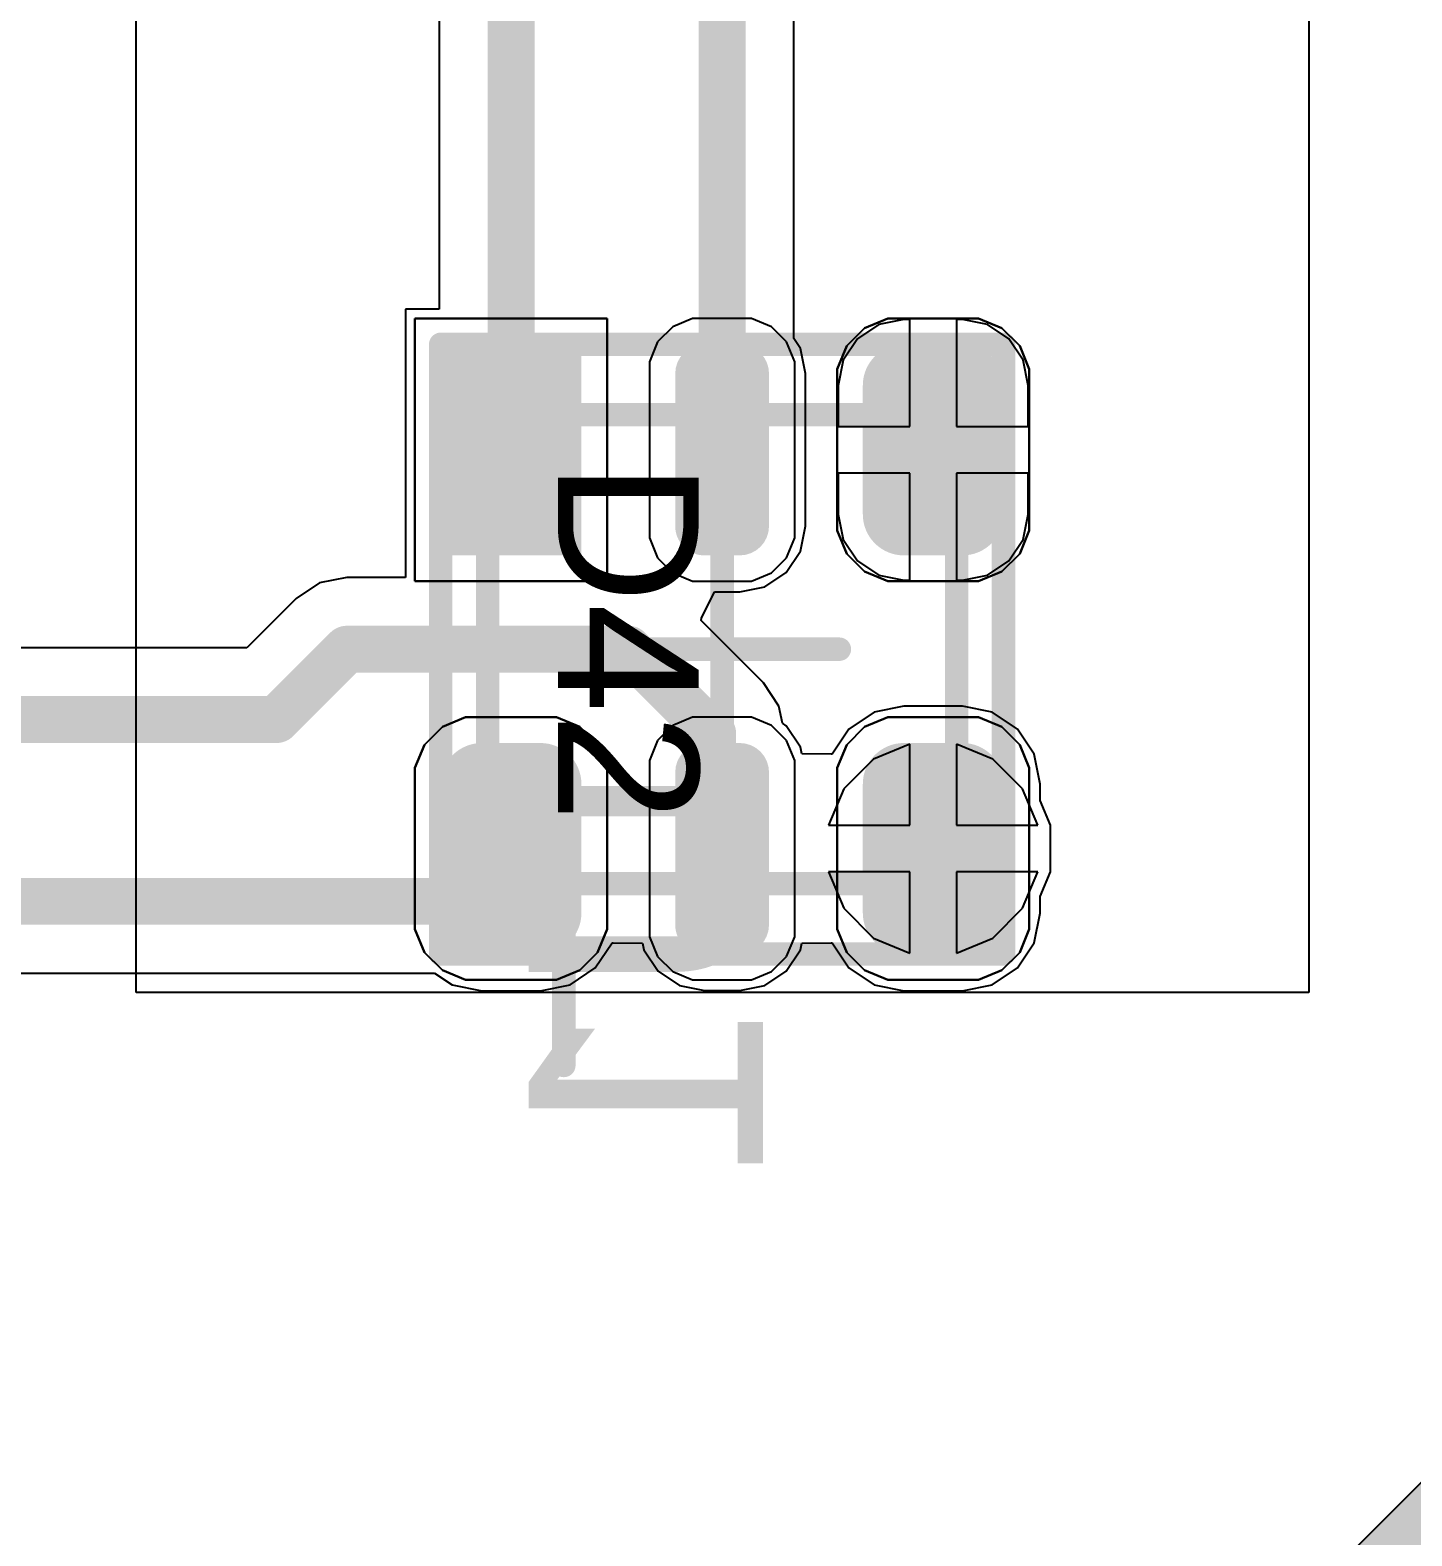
# Model space of a CAD drawing. Header units: inches. Extents: x -5 to 179, y -47 to 8.
# Drawn here: x 84.95 to 90.84, y -26.48 to -20.06 of the extents above; entities that cross this region are included whole.
import ezdxf

# ---------------------------------------------------------------- set-up
doc = ezdxf.new("R2010")
doc.units = ezdxf.units.IN
for name, color, linetype in [('Bottom Courtyard', 56, 'Continuous'), ('Bottom Layer', 5, 'Continuous'), ('Bottom Overlay', 54, 'Continuous'), ('Mechanical 1', 6, 'Continuous'), ('Top 3D Body', 56, 'Continuous'), ('Top Courtyard', 56, 'Continuous'), ('Top Layer', 1, 'Continuous'), ('Top Overlay', 2, 'Continuous'), ('Top Paste', 8, 'Continuous'), ('Top Solder', 216, 'Continuous'), ('Via Holes', 16, 'Continuous')]:
    doc.layers.add(name, color=color, linetype=linetype)
doc.styles.add('Arial', font='', dxfattribs={"height": 0.2})
doc.styles.get('Arial').set_extended_font_data('Arial')

# ---------------------------------------------------------------- blocks, each defined once
blk = doc.blocks.new('TQFP80P1200X1200X120_44N_B_993')
at = {"layer": 'Bottom Courtyard'}
for points in [[(0, -0.5, 0.1, 0.1, 0), (0, 0.5, 0.1, 0.1, 0)], [(0.5, 0, 0.1, 0.1, 0), (-0.5, 0, 0.1, 0.1, 0)]]:
    blk.add_lwpolyline(points, format="xyseb", dxfattribs=at)
for points in [[(-0.025, 0.5, 0.05, 0.05, 1), (0.025, 0.5, 0.05, 0.05, 1)], [(-0.525, 0, 0.05, 0.05, 1), (-0.475, 0, 0.05, 0.05, 1)], [(0.475, 0, 0.05, 0.05, 1), (0.525, 0, 0.05, 0.05, 1)], [(-0.025, -0.5, 0.05, 0.05, 1), (0.025, -0.5, 0.05, 0.05, 1)]]:
    blk.add_lwpolyline(points, format="xyseb", close=True, dxfattribs=at)
blk = doc.blocks.new('APA_RGB_LED_2020_1054')
at = {"layer": 'Top Layer'}
h = blk.add_hatch(color=1, dxfattribs=at)
edge = h.paths.add_edge_path()
edge.add_arc((-1.125, 1.025), 0.125, 90, 180)
edge.add_line((-1.25, 1.025), (-1.25, 0.775))
edge.add_arc((-1.125, 0.775), 0.125, 180, 270)
edge.add_line((-1.125, 0.65), (-0.575, 0.65))
edge.add_arc((-0.575, 0.775), 0.125, 270, 360)
edge.add_line((-0.45, 0.775), (-0.45, 1.025))
edge.add_arc((-0.575, 1.025), 0.125, 0, 90)
edge.add_line((-0.575, 1.15), (-1.125, 1.15))
h = blk.add_hatch(color=1, dxfattribs=at)
edge = h.paths.add_edge_path()
edge.add_arc((0.575, 1.025), 0.125, 90, 180)
edge.add_line((0.45, 1.025), (0.45, 0.775))
edge.add_arc((0.575, 0.775), 0.125, 180, 270)
edge.add_line((0.575, 0.65), (1.125, 0.65))
edge.add_arc((1.125, 0.775), 0.125, 270, 360)
edge.add_line((1.25, 0.775), (1.25, 1.025))
edge.add_arc((1.125, 1.025), 0.125, 0, 90)
edge.add_line((1.125, 1.15), (0.575, 1.15))
h = blk.add_hatch(color=1, dxfattribs=at)
edge = h.paths.add_edge_path()
edge.add_arc((-1.175, 0.075), 0.075, 90, 180)
edge.add_line((-1.25, 0.075), (-1.25, -0.075))
edge.add_arc((-1.175, -0.075), 0.075, 180, 270)
edge.add_line((-1.175, -0.15), (-0.525, -0.15))
edge.add_arc((-0.525, -0.075), 0.075, 270, 360)
edge.add_line((-0.45, -0.075), (-0.45, 0.075))
edge.add_arc((-0.525, 0.075), 0.075, 0, 90)
edge.add_line((-0.525, 0.15), (-1.175, 0.15))
h = blk.add_hatch(color=1, dxfattribs=at)
edge = h.paths.add_edge_path()
edge.add_arc((0.525, 0.075), 0.075, 90, 180)
edge.add_line((0.45, 0.075), (0.45, -0.075))
edge.add_arc((0.525, -0.075), 0.075, 180, 270)
edge.add_line((0.525, -0.15), (1.175, -0.15))
edge.add_arc((1.175, -0.075), 0.075, 270, 360)
edge.add_line((1.25, -0.075), (1.25, 0.075))
edge.add_arc((1.175, 0.075), 0.075, 0, 90)
edge.add_line((1.175, 0.15), (0.525, 0.15))
blk.add_hatch(color=1, dxfattribs=at).paths.add_polyline_path([(-1.25, -0.65), (-0.45, -0.65), (-0.45, -1.15), (-1.25, -1.15)])
h = blk.add_hatch(color=1, dxfattribs=at)
edge = h.paths.add_edge_path()
edge.add_arc((0.575, -0.775), 0.125, 90, 180)
edge.add_line((0.45, -0.775), (0.45, -1.025))
edge.add_arc((0.575, -1.025), 0.125, 180, 270)
edge.add_line((0.575, -1.15), (1.125, -1.15))
edge.add_arc((1.125, -1.025), 0.125, 270, 360)
edge.add_line((1.25, -1.025), (1.25, -0.775))
edge.add_arc((1.125, -0.775), 0.125, 0, 90)
edge.add_line((1.125, -0.65), (0.575, -0.65))
at = {"layer": 'Top Paste'}
h = blk.add_hatch(color=8, dxfattribs=at)
edge = h.paths.add_edge_path()
edge.add_arc((-1.125, 1.025), 0.125, 90, 180)
edge.add_line((-1.25, 1.025), (-1.25, 0.775))
edge.add_arc((-1.125, 0.775), 0.125, 180, 270)
edge.add_line((-1.125, 0.65), (-0.575, 0.65))
edge.add_arc((-0.575, 0.775), 0.125, 270, 360)
edge.add_line((-0.45, 0.775), (-0.45, 1.025))
edge.add_arc((-0.575, 1.025), 0.125, 0, 90)
edge.add_line((-0.575, 1.15), (-1.125, 1.15))
h = blk.add_hatch(color=8, dxfattribs=at)
edge = h.paths.add_edge_path()
edge.add_arc((0.575, 1.025), 0.125, 90, 180)
edge.add_line((0.45, 1.025), (0.45, 0.775))
edge.add_arc((0.575, 0.775), 0.125, 180, 270)
edge.add_line((0.575, 0.65), (1.125, 0.65))
edge.add_arc((1.125, 0.775), 0.125, 270, 360)
edge.add_line((1.25, 0.775), (1.25, 1.025))
edge.add_arc((1.125, 1.025), 0.125, 0, 90)
edge.add_line((1.125, 1.15), (0.575, 1.15))
h = blk.add_hatch(color=8, dxfattribs=at)
edge = h.paths.add_edge_path()
edge.add_arc((-1.175, 0.075), 0.075, 90, 180)
edge.add_line((-1.25, 0.075), (-1.25, -0.075))
edge.add_arc((-1.175, -0.075), 0.075, 180, 270)
edge.add_line((-1.175, -0.15), (-0.525, -0.15))
edge.add_arc((-0.525, -0.075), 0.075, 270, 360)
edge.add_line((-0.45, -0.075), (-0.45, 0.075))
edge.add_arc((-0.525, 0.075), 0.075, 0, 90)
edge.add_line((-0.525, 0.15), (-1.175, 0.15))
h = blk.add_hatch(color=8, dxfattribs=at)
edge = h.paths.add_edge_path()
edge.add_arc((0.525, 0.075), 0.075, 90, 180)
edge.add_line((0.45, 0.075), (0.45, -0.075))
edge.add_arc((0.525, -0.075), 0.075, 180, 270)
edge.add_line((0.525, -0.15), (1.175, -0.15))
edge.add_arc((1.175, -0.075), 0.075, 270, 360)
edge.add_line((1.25, -0.075), (1.25, 0.075))
edge.add_arc((1.175, 0.075), 0.075, 0, 90)
edge.add_line((1.175, 0.15), (0.525, 0.15))
blk.add_hatch(color=8, dxfattribs=at).paths.add_polyline_path([(-1.25, -0.65), (-0.45, -0.65), (-0.45, -1.15), (-1.25, -1.15)])
h = blk.add_hatch(color=8, dxfattribs=at)
edge = h.paths.add_edge_path()
edge.add_arc((0.575, -0.775), 0.125, 90, 180)
edge.add_line((0.45, -0.775), (0.45, -1.025))
edge.add_arc((0.575, -1.025), 0.125, 180, 270)
edge.add_line((0.575, -1.15), (1.125, -1.15))
edge.add_arc((1.125, -1.025), 0.125, 270, 360)
edge.add_line((1.25, -1.025), (1.25, -0.775))
edge.add_arc((1.125, -0.775), 0.125, 0, 90)
edge.add_line((1.125, -0.65), (0.575, -0.65))
at = {"layer": 'Top Solder'}
h = blk.add_hatch(color=216, dxfattribs=at)
edge = h.paths.add_edge_path()
edge.add_arc((-1.125, 1.025), 0.175, 90, 180)
edge.add_line((-1.3, 1.025), (-1.3, 0.775))
edge.add_arc((-1.125, 0.775), 0.175, 180, 270)
edge.add_line((-1.125, 0.6), (-0.575, 0.6))
edge.add_arc((-0.575, 0.775), 0.175, 270, 360)
edge.add_line((-0.4, 0.775), (-0.4, 1.025))
edge.add_arc((-0.575, 1.025), 0.175, 0, 90)
edge.add_line((-0.575, 1.2), (-1.125, 1.2))
h = blk.add_hatch(color=216, dxfattribs=at)
edge = h.paths.add_edge_path()
edge.add_arc((0.575, 1.025), 0.175, 90, 180)
edge.add_line((0.4, 1.025), (0.4, 0.775))
edge.add_arc((0.575, 0.775), 0.175, 180, 270)
edge.add_line((0.575, 0.6), (1.125, 0.6))
edge.add_arc((1.125, 0.775), 0.175, 270, 360)
edge.add_line((1.3, 0.775), (1.3, 1.025))
edge.add_arc((1.125, 1.025), 0.175, 0, 90)
edge.add_line((1.125, 1.2), (0.575, 1.2))
h = blk.add_hatch(color=216, dxfattribs=at)
edge = h.paths.add_edge_path()
edge.add_arc((-1.175, 0.075), 0.125, 90, 180)
edge.add_line((-1.3, 0.075), (-1.3, -0.075))
edge.add_arc((-1.175, -0.075), 0.125, 180, 270)
edge.add_line((-1.175, -0.2), (-0.525, -0.2))
edge.add_arc((-0.525, -0.075), 0.125, 270, 360)
edge.add_line((-0.4, -0.075), (-0.4, 0.075))
edge.add_arc((-0.525, 0.075), 0.125, 0, 90)
edge.add_line((-0.525, 0.2), (-1.175, 0.2))
h = blk.add_hatch(color=216, dxfattribs=at)
edge = h.paths.add_edge_path()
edge.add_arc((0.525, 0.075), 0.125, 90, 180)
edge.add_line((0.4, 0.075), (0.4, -0.075))
edge.add_arc((0.525, -0.075), 0.125, 180, 270)
edge.add_line((0.525, -0.2), (1.175, -0.2))
edge.add_arc((1.175, -0.075), 0.125, 270, 360)
edge.add_line((1.3, -0.075), (1.3, 0.075))
edge.add_arc((1.175, 0.075), 0.125, 0, 90)
edge.add_line((1.175, 0.2), (0.525, 0.2))
blk.add_hatch(color=216, dxfattribs=at).paths.add_polyline_path([(-1.3, -0.6), (-0.4, -0.6), (-0.4, -1.2), (-1.3, -1.2)])
h = blk.add_hatch(color=216, dxfattribs=at)
edge = h.paths.add_edge_path()
edge.add_arc((0.575, -0.775), 0.175, 90, 180)
edge.add_line((0.4, -0.775), (0.4, -1.025))
edge.add_arc((0.575, -1.025), 0.175, 180, 270)
edge.add_line((0.575, -1.2), (1.125, -1.2))
edge.add_arc((1.125, -1.025), 0.175, 270, 360)
edge.add_line((1.3, -1.025), (1.3, -0.775))
edge.add_arc((1.125, -0.775), 0.175, 0, 90)
edge.add_line((1.125, -0.6), (0.575, -0.6))
at = {"layer": 'Top 3D Body'}
for points in [[(1, 1, 0.1, 0.1, 0), (-1, 1, 0.1, 0.1, 0)], [(-1, -1, 0.1, 0.1, 0), (-1, 1, 0.1, 0.1, 0)], [(1, -1, 0.1, 0.1, 0), (1, 1, 0.1, 0.1, 0)], [(1, -1, 0.1, 0.1, 0), (-1, -1, 0.1, 0.1, 0)]]:
    blk.add_lwpolyline(points, format="xyseb", dxfattribs=at)
for points in [[(-1.025, 1, 0.05, 0.05, 1), (-0.975, 1, 0.05, 0.05, 1)], [(-1.025, 1, 0.05, 0.05, 1), (-0.975, 1, 0.05, 0.05, 1)], [(0.975, 1, 0.05, 0.05, 1), (1.025, 1, 0.05, 0.05, 1)], [(0.975, 1, 0.05, 0.05, 1), (1.025, 1, 0.05, 0.05, 1)], [(-1.025, -1, 0.05, 0.05, 1), (-0.975, -1, 0.05, 0.05, 1)], [(-1.025, -1, 0.05, 0.05, 1), (-0.975, -1, 0.05, 0.05, 1)], [(0.975, -1, 0.05, 0.05, 1), (1.025, -1, 0.05, 0.05, 1)], [(0.975, -1, 0.05, 0.05, 1), (1.025, -1, 0.05, 0.05, 1)]]:
    blk.add_lwpolyline(points, format="xyseb", close=True, dxfattribs=at)
at = {"layer": 'Top Courtyard'}
for points in [[(-1.3, -1.2, 0.1, 0.1, 0), (-1.3, 1.2, 0.1, 0.1, 0)], [(1.3, 1.2, 0.1, 0.1, 0), (-1.3, 1.2, 0.1, 0.1, 0)], [(1.3, -1.2, 0.1, 0.1, 0), (1.3, 1.2, 0.1, 0.1, 0)], [(0, -0.5, 0.1, 0.1, 0), (0, 0.5, 0.1, 0.1, 0)], [(0.5, 0, 0.1, 0.1, 0), (-0.5, 0, 0.1, 0.1, 0)], [(1.3, -1.2, 0.1, 0.1, 0), (-1.3, -1.2, 0.1, 0.1, 0)]]:
    blk.add_lwpolyline(points, format="xyseb", dxfattribs=at)
for points in [[(-1.325, 1.2, 0.05, 0.05, 1), (-1.275, 1.2, 0.05, 0.05, 1)], [(-1.325, 1.2, 0.05, 0.05, 1), (-1.275, 1.2, 0.05, 0.05, 1)], [(1.275, 1.2, 0.05, 0.05, 1), (1.325, 1.2, 0.05, 0.05, 1)], [(1.275, 1.2, 0.05, 0.05, 1), (1.325, 1.2, 0.05, 0.05, 1)], [(-0.025, 0.5, 0.05, 0.05, 1), (0.025, 0.5, 0.05, 0.05, 1)], [(-0.525, 0, 0.05, 0.05, 1), (-0.475, 0, 0.05, 0.05, 1)], [(0.475, 0, 0.05, 0.05, 1), (0.525, 0, 0.05, 0.05, 1)], [(-0.025, -0.5, 0.05, 0.05, 1), (0.025, -0.5, 0.05, 0.05, 1)], [(-1.325, -1.2, 0.05, 0.05, 1), (-1.275, -1.2, 0.05, 0.05, 1)], [(-1.325, -1.2, 0.05, 0.05, 1), (-1.275, -1.2, 0.05, 0.05, 1)], [(1.275, -1.2, 0.05, 0.05, 1), (1.325, -1.2, 0.05, 0.05, 1)], [(1.275, -1.2, 0.05, 0.05, 1), (1.325, -1.2, 0.05, 0.05, 1)]]:
    blk.add_lwpolyline(points, format="xyseb", close=True, dxfattribs=at)
at = {"layer": 'Top Overlay'}
for p, q in [((-1.2929, 1.2689), (-1.1937, 1.31)), ((-1.1937, 1.31), (-1.14, 1.31)), ((-1.14, 1.31), (-1.14, 1.31)), ((-1.14, 1.31), (-0.56, 1.31)), ((-0.56, 1.31), (-0.5063, 1.31)), ((-0.5063, 1.31), (-0.4071, 1.2689)), ((0.4071, 1.2689), (0.5063, 1.31)), ((0.5063, 1.31), (0.56, 1.31)), ((0.56, 1.31), (0.56, 1.31)), ((0.56, 1.31), (1.14, 1.31)), ((1.14, 1.31), (1.1937, 1.31)), ((1.1937, 1.31), (1.2929, 1.2689)), ((-1.3689, 1.1929), (-1.2929, 1.2689)), ((-0.4071, 1.2689), (-0.3311, 1.1929)), ((0.3311, 1.1929), (0.4071, 1.2689)), ((1.2929, 1.2689), (1.3689, 1.1929)), ((-1.41, 1.0937), (-1.3689, 1.1929)), ((-0.3311, 1.1929), (-0.29, 1.0937)), ((0.29, 1.0937), (0.3311, 1.1929)), ((1.3689, 1.1929), (1.41, 1.0937)), ((-1.41, 1.04), (-1.41, 1.0937)), ((-0.29, 1.0937), (-0.29, 1.04)), ((0.29, 1.04), (0.29, 1.0937)), ((1.41, 1.0937), (1.41, 1.04)), ((-1.41, 0.76), (-1.41, 1.04)), ((-0.29, 1.04), (-0.29, 1.04)), ((-0.29, 1.04), (-0.29, 0.76)), ((0.29, 0.76), (0.29, 1.04)), ((1.41, 1.04), (1.41, 1.04)), ((1.41, 1.04), (1.41, 0.76)), ((-1.41, 0.76), (-1.41, 0.76)), ((-1.41, 0.7063), (-1.41, 0.76)), ((-1.3689, 0.6071), (-1.41, 0.7063)), ((-0.29, 0.7063), (-0.3311, 0.6071)), ((-0.29, 0.76), (-0.29, 0.7063)), ((0.29, 0.76), (0.29, 0.76)), ((0.29, 0.7063), (0.29, 0.76)), ((0.3311, 0.6071), (0.29, 0.7063)), ((1.41, 0.7063), (1.3689, 0.6071)), ((1.41, 0.76), (1.41, 0.7063)), ((-1.2929, 0.5311), (-1.3689, 0.6071)), ((-0.3311, 0.6071), (-0.4071, 0.5311)), ((0.4071, 0.5311), (0.3311, 0.6071)), ((1.3689, 0.6071), (1.2929, 0.5311)), ((-1.1937, 0.49), (-1.2929, 0.5311)), ((-0.4071, 0.5311), (-0.5063, 0.49)), ((0.5063, 0.49), (0.4071, 0.5311)), ((1.2929, 0.5311), (1.1937, 0.49)), ((-1.14, 0.49), (-1.1937, 0.49)), ((-0.56, 0.49), (-1.14, 0.49)), ((-0.5063, 0.49), (-0.56, 0.49)), ((-0.56, 0.49), (-0.56, 0.49)), ((0.56, 0.49), (0.5063, 0.49)), ((1.14, 0.49), (0.56, 0.49)), ((1.1937, 0.49), (1.14, 0.49)), ((1.14, 0.49), (1.14, 0.49)), ((-1.3103, 0.275), (-1.375, 0.2103)), ((-1.2258, 0.31), (-1.3103, 0.275)), ((-1.18, 0.31), (-1.2258, 0.31)), ((-0.52, 0.31), (-1.18, 0.31)), ((-0.4742, 0.31), (-0.52, 0.31)), ((-0.52, 0.31), (-0.52, 0.31)), ((-0.3897, 0.275), (-0.4742, 0.31)), ((-0.325, 0.2103), (-0.3897, 0.275)), ((0.3897, 0.275), (0.325, 0.2103)), ((0.4743, 0.31), (0.3897, 0.275)), ((0.52, 0.31), (0.4743, 0.31)), ((1.18, 0.31), (0.52, 0.31)), ((1.2258, 0.31), (1.18, 0.31)), ((1.18, 0.31), (1.18, 0.31)), ((1.3103, 0.275), (1.2258, 0.31)), ((1.375, 0.2103), (1.3103, 0.275)), ((-1.375, 0.2103), (-1.41, 0.1257)), ((-0.29, 0.1257), (-0.325, 0.2103)), ((0.325, 0.2103), (0.29, 0.1257)), ((1.41, 0.1257), (1.375, 0.2103)), ((-1.41, 0.1257), (-1.41, 0.08)), ((-1.41, 0.08), (-1.41, -0.08)), ((-1.41, 0.08), (-1.41, 0.08)), ((-0.29, 0.08), (-0.29, 0.1257)), ((-0.29, -0.08), (-0.29, 0.08)), ((0.29, 0.1257), (0.29, 0.08)), ((0.29, 0.08), (0.29, -0.08)), ((0.29, 0.08), (0.29, 0.08)), ((1.41, 0.08), (1.41, 0.1257)), ((1.41, -0.08), (1.41, 0.08)), ((-1.41, -0.08), (-1.41, -0.1258)), ((-1.41, -0.1258), (-1.375, -0.2103)), ((-0.325, -0.2103), (-0.29, -0.1258)), ((-0.29, -0.1258), (-0.29, -0.08)), ((-0.29, -0.08), (-0.29, -0.08)), ((0.29, -0.08), (0.29, -0.1258)), ((0.29, -0.1258), (0.325, -0.2103)), ((1.375, -0.2103), (1.41, -0.1258)), ((1.41, -0.1258), (1.41, -0.08)), ((1.41, -0.08), (1.41, -0.08)), ((-1.375, -0.2103), (-1.3103, -0.275)), ((-0.3897, -0.275), (-0.325, -0.2103)), ((0.325, -0.2103), (0.3897, -0.275)), ((1.3103, -0.275), (1.375, -0.2103)), ((-1.3103, -0.275), (-1.2258, -0.31)), ((-1.2258, -0.31), (-1.18, -0.31)), ((-1.18, -0.31), (-1.18, -0.31)), ((-1.18, -0.31), (-0.52, -0.31)), ((-0.52, -0.31), (-0.4742, -0.31)), ((-0.4742, -0.31), (-0.3897, -0.275)), ((0.3897, -0.275), (0.4743, -0.31)), ((0.4743, -0.31), (0.52, -0.31)), ((0.52, -0.31), (0.52, -0.31)), ((0.52, -0.31), (1.18, -0.31)), ((1.18, -0.31), (1.2258, -0.31)), ((1.2258, -0.31), (1.3103, -0.275)), ((-1.41, -1.31), (-1.41, -0.49)), ((-1.41, -0.49), (-0.29, -0.49)), ((-0.29, -0.49), (-0.29, -1.31)), ((0.4071, -0.5311), (0.5063, -0.49)), ((0.5063, -0.49), (0.56, -0.49)), ((0.56, -0.49), (0.56, -0.49)), ((0.56, -0.49), (1.14, -0.49)), ((1.14, -0.49), (1.1937, -0.49)), ((1.1937, -0.49), (1.2929, -0.5311)), ((0.3311, -0.6071), (0.4071, -0.5311)), ((1.2929, -0.5311), (1.3689, -0.6071)), ((0.29, -0.7063), (0.3311, -0.6071)), ((1.3689, -0.6071), (1.41, -0.7063)), ((0.29, -0.76), (0.29, -0.7063)), ((0.29, -1.04), (0.29, -0.76)), ((1.41, -0.7063), (1.41, -0.76)), ((1.41, -0.76), (1.41, -0.76)), ((1.41, -0.76), (1.41, -1.04)), ((0.29, -1.04), (0.29, -1.04)), ((0.29, -1.0937), (0.29, -1.04)), ((1.41, -1.04), (1.41, -1.0937)), ((0.3311, -1.1929), (0.29, -1.0937)), ((1.41, -1.0937), (1.3689, -1.1929)), ((0.4071, -1.2689), (0.3311, -1.1929)), ((1.3689, -1.1929), (1.2929, -1.2689)), ((0.5063, -1.31), (0.4071, -1.2689)), ((1.2929, -1.2689), (1.1937, -1.31)), ((-0.29, -1.31), (-1.41, -1.31)), ((0.56, -1.31), (0.5063, -1.31)), ((1.14, -1.31), (0.56, -1.31)), ((1.1937, -1.31), (1.14, -1.31)), ((1.14, -1.31), (1.14, -1.31))]:
    blk.add_line(p, q, dxfattribs=at)
at = {"layer": 'Top Courtyard', "style": 'Arial'}
blk.add_text('D42', height=0.6, dxfattribs=at).set_placement((-0.8, -0.7))

msp = doc.modelspace()

# ---------------------------------------------------------------- hatches: boundary and pattern name
at = {"layer": 'Bottom Layer'}
h = msp.add_hatch(color=5, dxfattribs=at)
edge = h.paths.add_edge_path()
edge.add_arc((88.8, -23.55), 0.3, 0, 360)
at = {"layer": 'Top Layer'}
h = msp.add_hatch(color=1, dxfattribs=at)
edge = h.paths.add_edge_path()
edge.add_arc((88.8, -23.55), 0.3, 0, 360)
at = {"layer": 'Via Holes'}
h = msp.add_hatch(color=7, dxfattribs=at)
edge = h.paths.add_edge_path()
edge.add_arc((88.8, -23.55), 0.15, 0, 360)

# ---------------------------------------------------------------- linework, layer by layer
at = {"layer": 'Bottom Layer'}
for p, q in [((88.7, -23.1043), (88.5451, -23.1685)), ((88.7, -23.45), (88.7, -23.1043)), ((89.0549, -23.1685), (88.9, -23.1043)), ((88.9, -23.1043), (88.9, -23.45)), ((88.5451, -23.1685), (88.4185, -23.2951)), ((89.1815, -23.2951), (89.0549, -23.1685)), ((88.4185, -23.2951), (88.3543, -23.45)), ((89.2457, -23.45), (89.1815, -23.2951)), ((88.3543, -23.45), (88.7, -23.45)), ((88.9, -23.45), (89.2457, -23.45)), ((88.7, -23.65), (88.3543, -23.65)), ((88.3543, -23.65), (88.4185, -23.8049)), ((88.7, -23.9957), (88.7, -23.65)), ((89.2457, -23.65), (88.9, -23.65)), ((88.9, -23.65), (88.9, -23.9957)), ((89.1815, -23.8049), (89.2457, -23.65)), ((88.4185, -23.8049), (88.5451, -23.9315)), ((89.0549, -23.9315), (89.1815, -23.8049)), ((88.5451, -23.9315), (88.7, -23.9957)), ((88.9, -23.9957), (89.0549, -23.9315))]:
    msp.add_line(p, q, dxfattribs=at)
at = {"layer": 'Mechanical 1'}
msp.add_lwpolyline([(87.875, -29.825, 0.8, 0.8, 0), (100.7, -17, 0.8, 0.8, 0)], format="xyseb", dxfattribs=at)
at = {"layer": 'Top Layer'}
for p, q in [((88.2059, -21.3755), (88.2059, -19.7578)), ((86.6941, -19.8283), (86.6941, -21.25)), ((86.6941, -21.25), (86.55, -21.25)), ((86.55, -21.25), (86.55, -22.3941)), ((88.5677, -21.316), (88.4767, -21.3767)), ((88.675, -21.2946), (88.5677, -21.316)), ((88.7, -21.2946), (88.675, -21.2946)), ((88.7, -21.75), (88.7, -21.2946)), ((88.925, -21.2946), (88.9, -21.2946)), ((88.9, -21.2946), (88.9, -21.75)), ((89.0323, -21.316), (88.925, -21.2946)), ((89.1233, -21.3767), (89.0323, -21.316)), ((88.234, -21.4177), (88.2059, -21.3755)), ((88.4767, -21.3767), (88.416, -21.4677)), ((89.184, -21.4677), (89.1233, -21.3767)), ((88.2554, -21.525), (88.234, -21.4177)), ((88.416, -21.4677), (88.3946, -21.575)), ((89.2054, -21.575), (89.184, -21.4677)), ((88.2554, -22.175), (88.2554, -21.525)), ((88.3946, -21.575), (88.3946, -21.75)), ((89.2054, -21.75), (89.2054, -21.575)), ((88.3946, -21.75), (88.7, -21.75)), ((88.9, -21.75), (89.2054, -21.75)), ((88.7, -21.95), (88.3946, -21.95)), ((88.3946, -21.95), (88.3946, -22.125)), ((88.7, -22.4054), (88.7, -21.95)), ((89.2054, -21.95), (88.9, -21.95)), ((88.9, -21.95), (88.9, -22.4054)), ((89.2054, -22.125), (89.2054, -21.95)), ((88.3946, -22.125), (88.416, -22.2323)), ((89.184, -22.2323), (89.2054, -22.125)), ((88.234, -22.2823), (88.2554, -22.175)), ((88.416, -22.2323), (88.4767, -22.3233)), ((89.1233, -22.3233), (89.184, -22.2323)), ((88.1733, -22.3733), (88.234, -22.2823)), ((88.4767, -22.3233), (88.5677, -22.384)), ((89.0323, -22.384), (89.1233, -22.3233)), ((86.3, -22.3941), (86.1829, -22.4174)), ((86.55, -22.3941), (86.3, -22.3941)), ((86.3, -22.3941), (86.3, -22.3941)), ((88.0823, -22.434), (88.1733, -22.3733)), ((88.5677, -22.384), (88.675, -22.4054)), ((88.675, -22.4054), (88.7, -22.4054)), ((88.9, -22.4054), (88.925, -22.4054)), ((88.925, -22.4054), (89.0323, -22.384)), ((86.1829, -22.4174), (86.0837, -22.4837)), ((87.8117, -22.5676), (87.8676, -22.4554)), ((87.8676, -22.4554), (87.975, -22.4554)), ((87.975, -22.4554), (88.0823, -22.434)), ((86.0837, -22.4837), (85.8733, -22.6941)), ((86.0837, -22.4837), (86.0837, -22.4837)), ((87.8105, -22.5779), (87.8117, -22.5676)), ((88.0761, -22.8435), (87.8105, -22.5779)), ((85.8733, -22.6941), (76.9236, -22.6941)), ((88.1424, -22.9428), (88.0761, -22.8435)), ((88.0761, -22.8435), (88.0761, -22.8435)), ((88.157, -23.0158), (88.1424, -22.9428)), ((88.5482, -22.9689), (88.4407, -23.0407)), ((88.675, -22.9436), (88.5482, -22.9689)), ((88.925, -22.9436), (88.675, -22.9436)), ((89.0518, -22.9689), (88.925, -22.9436)), ((89.1593, -23.0407), (89.0518, -22.9689)), ((88.1733, -23.0267), (88.157, -23.0158)), ((88.234, -23.1177), (88.1733, -23.0267)), ((88.4407, -23.0407), (88.3694, -23.1473)), ((89.2311, -23.1482), (89.1593, -23.0407)), ((88.2397, -23.1463), (88.234, -23.1177)), ((88.3652, -23.1481), (88.2397, -23.1463)), ((88.3694, -23.1473), (88.3652, -23.1481)), ((89.2564, -23.275), (89.2311, -23.1482)), ((89.2564, -23.3452), (89.2564, -23.275)), ((89.3, -23.4505), (89.2564, -23.3452)), ((89.3, -23.6495), (89.3, -23.4505)), ((89.2564, -23.7548), (89.3, -23.6495)), ((89.2564, -23.825), (89.2564, -23.7548)), ((89.2311, -23.9518), (89.2564, -23.825)), ((87.3593, -24.0593), (87.4306, -23.9527)), ((87.4306, -23.9527), (87.4348, -23.9519)), ((87.4348, -23.9519), (87.5603, -23.9537)), ((87.5603, -23.9537), (87.566, -23.9823)), ((87.566, -23.9823), (87.6267, -24.0733)), ((88.1733, -24.0733), (88.234, -23.9823)), ((88.234, -23.9823), (88.2397, -23.9537)), ((88.2397, -23.9537), (88.3652, -23.9519)), ((88.3652, -23.9519), (88.3694, -23.9527)), ((88.3694, -23.9527), (88.4407, -24.0593)), ((89.1593, -24.0593), (89.2311, -23.9518)), ((87.2518, -24.1311), (87.3593, -24.0593)), ((87.6267, -24.0733), (87.7177, -24.134)), ((88.0823, -24.134), (88.1733, -24.0733)), ((88.4407, -24.0593), (88.5482, -24.1311)), ((89.0518, -24.1311), (89.1593, -24.0593)), ((76.95, -24.0809), (86.673, -24.0809)), ((86.673, -24.0809), (86.7482, -24.1311)), ((86.7482, -24.1311), (86.875, -24.1564)), ((87.125, -24.1564), (87.2518, -24.1311)), ((87.7177, -24.134), (87.825, -24.1554)), ((87.975, -24.1554), (88.0823, -24.134)), ((88.5482, -24.1311), (88.675, -24.1564)), ((88.925, -24.1564), (89.0518, -24.1311)), ((86.875, -24.1564), (87.125, -24.1564)), ((87.825, -24.1554), (87.975, -24.1554)), ((88.675, -24.1564), (88.925, -24.1564))]:
    msp.add_line(p, q, dxfattribs=at)
for points in [[(87, -21.85, 0.2, 0.2, 0), (87, -19.2833, 0.2, 0.2, 0)], [(87.9, -21.85, 0.2, 0.2, 0), (87.9, -19.2833, 0.2, 0.2, 0)], [(86, -23, 0.2, 0.2, 0), (86.3, -22.7, 0.2, 0.2, 0)], [(86.3, -22.7, 0.2, 0.2, 0), (87.5, -22.7, 0.2, 0.2, 0)], [(87.5, -22.7, 0.2, 0.2, 0), (87.8598, -23.0598, 0.2, 0.2, 0)], [(76, -23, 0.2, 0.2, 0), (86, -23, 0.2, 0.2, 0)], [(87.8598, -23.5098, 0.2, 0.2, 0), (87.8598, -23.0598, 0.2, 0.2, 0)], [(87.8598, -23.5098, 0.2, 0.2, 0), (87.9, -23.55, 0.2, 0.2, 0)], [(87, -23.6269, 0.2, 0.2, 0), (87, -23.55, 0.2, 0.2, 0)], [(86.8519, -23.775, 0.2, 0.2, 0), (87, -23.6269, 0.2, 0.2, 0)], [(76.5, -23.775, 0.2, 0.2, 0), (86.8519, -23.775, 0.2, 0.2, 0)]]:
    msp.add_lwpolyline(points, format="xyseb", dxfattribs=at)
for points in [[(86.95, -21.85, 0.1, 0.1, 1), (87.05, -21.85, 0.1, 0.1, 1)], [(87.85, -21.85, 0.1, 0.1, 1), (87.95, -21.85, 0.1, 0.1, 1)], [(86.25, -22.7, 0.1, 0.1, 1), (86.35, -22.7, 0.1, 0.1, 1)], [(86.25, -22.7, 0.1, 0.1, 1), (86.35, -22.7, 0.1, 0.1, 1)], [(87.45, -22.7, 0.1, 0.1, 1), (87.55, -22.7, 0.1, 0.1, 1)], [(87.45, -22.7, 0.1, 0.1, 1), (87.55, -22.7, 0.1, 0.1, 1)], [(85.95, -23, 0.1, 0.1, 1), (86.05, -23, 0.1, 0.1, 1)], [(85.95, -23, 0.1, 0.1, 1), (86.05, -23, 0.1, 0.1, 1)], [(87.8098, -23.0598, 0.1, 0.1, 1), (87.9098, -23.0598, 0.1, 0.1, 1)], [(87.8098, -23.0598, 0.1, 0.1, 1), (87.9098, -23.0598, 0.1, 0.1, 1)], [(87.8098, -23.5098, 0.1, 0.1, 1), (87.9098, -23.5098, 0.1, 0.1, 1)], [(87.8098, -23.5098, 0.1, 0.1, 1), (87.9098, -23.5098, 0.1, 0.1, 1)], [(86.95, -23.55, 0.1, 0.1, 1), (87.05, -23.55, 0.1, 0.1, 1)], [(87.85, -23.55, 0.1, 0.1, 1), (87.95, -23.55, 0.1, 0.1, 1)], [(86.95, -23.6269, 0.1, 0.1, 1), (87.05, -23.6269, 0.1, 0.1, 1)], [(86.95, -23.6269, 0.1, 0.1, 1), (87.05, -23.6269, 0.1, 0.1, 1)], [(86.8019, -23.775, 0.1, 0.1, 1), (86.9019, -23.775, 0.1, 0.1, 1)], [(86.8019, -23.775, 0.1, 0.1, 1), (86.9019, -23.775, 0.1, 0.1, 1)]]:
    msp.add_lwpolyline(points, format="xyseb", close=True, dxfattribs=at)
at = {"layer": 'Top Overlay'}
for p, q in [((85.4021, -24.1642), (85.4021, -4.1642)), ((90.4021, -4.1642), (90.4021, -24.1642)), ((87.41, -21.29), (86.59, -21.29)), ((86.59, -21.29), (86.59, -22.41)), ((87.41, -22.41), (87.41, -21.29)), ((87.7742, -21.29), (87.6897, -21.325)), ((88.0257, -21.29), (87.7742, -21.29)), ((88.1103, -21.325), (88.0257, -21.29)), ((88.6063, -21.29), (88.5071, -21.3311)), ((88.9937, -21.29), (88.6063, -21.29)), ((89.0929, -21.3311), (88.9937, -21.29)), ((87.6897, -21.325), (87.625, -21.3897)), ((88.175, -21.3897), (88.1103, -21.325)), ((88.5071, -21.3311), (88.4311, -21.4071)), ((89.1689, -21.4071), (89.0929, -21.3311)), ((87.625, -21.3897), (87.59, -21.4742)), ((88.21, -21.4742), (88.175, -21.3897)), ((88.4311, -21.4071), (88.39, -21.5063)), ((89.21, -21.5063), (89.1689, -21.4071)), ((87.59, -21.4742), (87.59, -21.52)), ((88.21, -21.52), (88.21, -21.4742)), ((88.39, -21.5063), (88.39, -21.56)), ((89.21, -21.56), (89.21, -21.5063)), ((87.59, -21.52), (87.59, -22.18)), ((88.21, -22.18), (88.21, -21.52)), ((88.39, -21.56), (88.39, -22.14)), ((89.21, -22.14), (89.21, -21.56)), ((88.39, -22.14), (88.39, -22.1937)), ((89.21, -22.1937), (89.21, -22.14)), ((87.59, -22.18), (87.59, -22.2258)), ((88.21, -22.2258), (88.21, -22.18)), ((88.39, -22.1937), (88.4311, -22.2929)), ((89.1689, -22.2929), (89.21, -22.1937)), ((87.59, -22.2258), (87.625, -22.3103)), ((88.175, -22.3103), (88.21, -22.2258)), ((87.625, -22.3103), (87.6897, -22.375)), ((88.1103, -22.375), (88.175, -22.3103)), ((88.4311, -22.2929), (88.5071, -22.3689)), ((89.0929, -22.3689), (89.1689, -22.2929)), ((87.6897, -22.375), (87.7742, -22.41)), ((88.0257, -22.41), (88.1103, -22.375)), ((88.5071, -22.3689), (88.6063, -22.41)), ((88.9937, -22.41), (89.0929, -22.3689)), ((86.59, -22.41), (87.41, -22.41)), ((87.7742, -22.41), (88.0257, -22.41)), ((88.6063, -22.41), (88.9937, -22.41)), ((86.7071, -23.0311), (86.6311, -23.1071)), ((86.8063, -22.99), (86.7071, -23.0311)), ((87.1937, -22.99), (86.8063, -22.99)), ((87.2929, -23.0311), (87.1937, -22.99)), ((87.3689, -23.1071), (87.2929, -23.0311)), ((87.6897, -23.025), (87.625, -23.0897)), ((87.7742, -22.99), (87.6897, -23.025)), ((88.0257, -22.99), (87.7742, -22.99)), ((88.1103, -23.025), (88.0257, -22.99)), ((88.175, -23.0897), (88.1103, -23.025)), ((88.5071, -23.0311), (88.4311, -23.1071)), ((88.6063, -22.99), (88.5071, -23.0311)), ((88.9937, -22.99), (88.6063, -22.99)), ((89.0929, -23.0311), (88.9937, -22.99)), ((89.1689, -23.1071), (89.0929, -23.0311)), ((86.6311, -23.1071), (86.59, -23.2063)), ((87.41, -23.2063), (87.3689, -23.1071)), ((87.625, -23.0897), (87.59, -23.1743)), ((88.21, -23.1743), (88.175, -23.0897)), ((88.4311, -23.1071), (88.39, -23.2063)), ((89.21, -23.2063), (89.1689, -23.1071)), ((87.59, -23.1743), (87.59, -23.22)), ((88.21, -23.22), (88.21, -23.1743)), ((86.59, -23.2063), (86.59, -23.26)), ((87.41, -23.26), (87.41, -23.2063)), ((87.59, -23.22), (87.59, -23.88)), ((88.21, -23.88), (88.21, -23.22)), ((88.39, -23.2063), (88.39, -23.26)), ((89.21, -23.26), (89.21, -23.2063)), ((86.59, -23.26), (86.59, -23.84)), ((87.41, -23.84), (87.41, -23.26)), ((88.39, -23.26), (88.39, -23.84)), ((89.21, -23.84), (89.21, -23.26)), ((86.59, -23.84), (86.59, -23.8937)), ((87.41, -23.8937), (87.41, -23.84)), ((87.59, -23.88), (87.59, -23.9258)), ((88.21, -23.9258), (88.21, -23.88)), ((88.39, -23.84), (88.39, -23.8937)), ((89.21, -23.8937), (89.21, -23.84)), ((86.59, -23.8937), (86.6311, -23.9929)), ((87.3689, -23.9929), (87.41, -23.8937)), ((87.59, -23.9258), (87.625, -24.0103)), ((88.175, -24.0103), (88.21, -23.9258)), ((88.39, -23.8937), (88.4311, -23.9929)), ((89.1689, -23.9929), (89.21, -23.8937)), ((86.6311, -23.9929), (86.7071, -24.0689)), ((87.2929, -24.0689), (87.3689, -23.9929)), ((87.625, -24.0103), (87.6897, -24.075)), ((88.1103, -24.075), (88.175, -24.0103)), ((88.4311, -23.9929), (88.5071, -24.0689)), ((89.0929, -24.0689), (89.1689, -23.9929)), ((86.7071, -24.0689), (86.8063, -24.11)), ((87.1937, -24.11), (87.2929, -24.0689)), ((87.6897, -24.075), (87.7742, -24.11)), ((88.0257, -24.11), (88.1103, -24.075)), ((88.5071, -24.0689), (88.6063, -24.11)), ((88.9937, -24.11), (89.0929, -24.0689)), ((86.8063, -24.11), (87.1937, -24.11)), ((87.7742, -24.11), (88.0257, -24.11)), ((88.6063, -24.11), (88.9937, -24.11)), ((90.4021, -24.1642), (85.4021, -24.1642))]:
    msp.add_line(p, q, dxfattribs=at)
at = {"layer": 'Top Solder'}
for p, q in [((85.4021, -24.1642), (85.4021, -4.1642)), ((90.4021, -4.1642), (90.4021, -24.1642)), ((87.5925, -29.5413), (96.2349, -20.8989)), ((90.4021, -24.1642), (85.4021, -24.1642))]:
    msp.add_line(p, q, dxfattribs=at)

# ---------------------------------------------------------------- block references
at = {"rotation": 270}
for name, p in [('TQFP80P1200X1200X120_44N_B_993', (87.225, -23.975)), ('APA_RGB_LED_2020_1054', (87.9, -22.7))]:
    msp.add_blockref(name, p, dxfattribs=at)

# ---------------------------------------------------------------- texts
at = {"layer": 'Bottom Overlay', "style": 'Arial', "text_generation_flag": 2}
msp.add_text('U1', height=1, rotation=90, dxfattribs=at).set_placement((88.075, -23.175))

doc.saveas('drawing.dxf')
